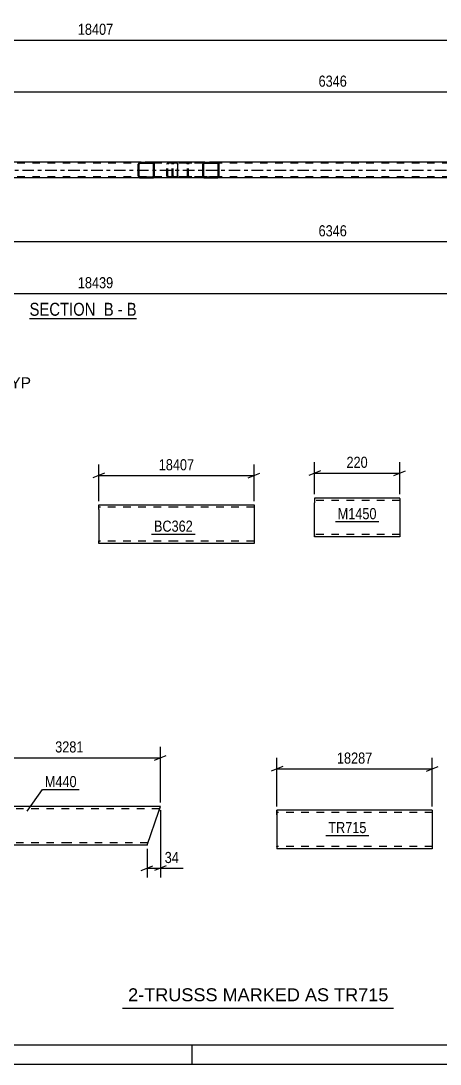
# Model space of a CAD drawing. Header units: millimetres. Extents: x 0 to 841, y 0 to 594.
# Drawn here: x 376.8 to 485, y 0 to 269.5 of the extents above; entities that cross this region are included whole.
import ezdxf

# ---------------------------------------------------------------- set-up
doc = ezdxf.new("R2010")
doc.units = ezdxf.units.MM
doc.linetypes.add('DXK_LINE_DOT2', pattern=[3.9198, 1.9599, -1.9599])
doc.linetypes.add('DXK_LINE_DOT3', pattern=[5.9187, 2.979, -0.9799, 0.9799, -0.9799])
doc.styles.add('Arial', font='ARIAL.TTF', dxfattribs={"height": 0.2})
doc.styles.add('Arial Narrow', font='ARIALN.TTF', dxfattribs={"height": 0.2})

# ---------------------------------------------------------------- blocks, each defined once
blk = doc.blocks.new('Unknown-122573297-1135')
at = {"color": 5, "linetype": 'Continuous'}
for p, q in [((5, 5), (836, 5)), ((421, 0), (421, 5)), ((0, 0), (841, 0))]:
    blk.add_line(p, q, dxfattribs=at)
blk = doc.blocks.new('Unknown-122573297-12 - 5317')
at = {"color": 6, "linetype": 'Continuous'}
blk.add_line((379, 192.58), (406.64, 192.58), dxfattribs=at)
at = {"color": 0, "linetype": 'Continuous'}
blk.add_wipeout([(397.11, 193.33), (397.11, 196.83), (379, 196.83), (379, 193.33)], dxfattribs=at)
at = {"color": 7, "linetype": 'Continuous', "style": 'Arial Narrow'}
blk.add_text('SECTION ', height=3.34, dxfattribs=at).set_placement((379, 193.33))
at = {"color": 0, "linetype": 'Continuous'}
blk.add_wipeout([(400.71, 193.33), (400.71, 196.83), (398.16, 196.83), (398.16, 193.33)], dxfattribs=at)
blk.add_wipeout([(403.04, 193.33), (403.04, 196.83), (401.76, 196.83), (401.76, 193.33)], dxfattribs=at)
at = {"color": 7, "linetype": 'Continuous', "style": 'Arial Narrow'}
blk.add_text('B', height=3.34, dxfattribs=at).set_placement((398.16, 193.33))
at = {"color": 0, "linetype": 'Continuous'}
blk.add_wipeout([(406.64, 193.33), (406.64, 196.83), (404.09, 196.83), (404.09, 193.33)], dxfattribs=at)
at = {"color": 7, "linetype": 'Continuous', "style": 'Arial Narrow'}
for s, p in [('-', (401.76, 193.33)), ('B', (404.09, 193.33))]:
    blk.add_text(s, height=3.34, dxfattribs=at).set_placement(p)
blk = doc.blocks.new('Part-122573297-14032 - 14031')
at = {"color": 2, "linetype": 'Continuous'}
for p, q in [((369.23, 66.58), (365.79, 56.58)), ((389.23, 66.58), (369.23, 66.58)), ((412.77, 66.58), (389.33, 66.58)), ((409.33, 56.58), (412.36, 65.38)), ((412.74, 66.49), (412.36, 65.38)), ((412.77, 66.58), (412.74, 66.49)), ((389.23, 56.58), (365.79, 56.58)), ((409.33, 56.58), (389.33, 56.58))]:
    blk.add_line(p, q, dxfattribs=at)
at = {"color": 7, "linetype": 'DXK_LINE_DOT2'}
for p, q in [((389.23, 65.98), (369.02, 65.98)), ((412.56, 65.98), (389.33, 65.98)), ((412.36, 65.38), (412.65, 66.23)), ((389.23, 57.18), (365.99, 57.18)), ((409.54, 57.18), (389.33, 57.18)), ((409.36, 56.67), (409.33, 56.58))]:
    blk.add_line(p, q, dxfattribs=at)
blk = doc.blocks.new('Part-122573297-5435 - 5317')
at = {"linetype": 'Continuous'}
h = blk.add_hatch(dxfattribs=at)
h.set_pattern_fill('', scale=0.7, style=0, pattern_type=0)
h.set_pattern_definition([(45, (411.2437, 232.6611), (-1.57154, 1.57154), [])])
h.paths.add_polyline_path([(411.28, 232.48), (411.24, 232.66), (411.13, 232.82), (410.97, 232.92), (410.78, 232.96), (407.58, 232.96), (407.39, 232.92), (407.23, 232.82), (407.12, 232.66), (407.08, 232.48), (407.08, 229.44), (407.12, 229.25), (407.23, 229.1), (407.39, 228.99), (407.58, 228.96), (410.78, 228.96), (410.97, 228.99), (411.13, 229.1), (411.24, 229.25), (411.28, 229.44)])
h.paths.add_polyline_path([(411.01, 229.35), (410.96, 229.27), (410.87, 229.22), (410.78, 229.2), (407.58, 229.2), (407.49, 229.22), (407.4, 229.27), (407.35, 229.35), (407.33, 229.44), (407.33, 232.48), (407.35, 232.57), (407.4, 232.65), (407.49, 232.7), (407.58, 232.72), (410.78, 232.72), (410.87, 232.7), (410.96, 232.65), (411.01, 232.57), (411.03, 232.48), (411.03, 229.44)])
at = {"color": 2, "linetype": 'Continuous'}
for p, q in [((407.12, 232.66), (407.08, 232.48)), ((407.08, 229.44), (407.08, 232.48)), ((407.33, 232.48), (407.35, 232.57)), ((407.33, 229.44), (407.33, 232.48)), ((407.35, 232.57), (407.4, 232.65)), ((407.58, 232.96), (407.39, 232.92)), ((407.4, 232.65), (407.49, 232.7)), ((407.49, 232.7), (407.58, 232.72)), ((407.58, 232.96), (410.78, 232.96)), ((407.58, 232.72), (410.78, 232.72)), ((417.04, 232.96), (410.78, 232.96)), ((410.97, 232.92), (410.78, 232.96)), ((410.78, 232.72), (410.87, 232.7)), ((410.87, 232.7), (410.96, 232.65)), ((410.96, 232.65), (411.01, 232.57)), ((411.01, 232.57), (411.03, 232.48)), ((411.03, 229.44), (411.03, 232.48)), ((411.28, 232.48), (411.24, 232.66)), ((411.28, 229.44), (411.28, 232.48)), ((417.04, 232.96), (417.14, 232.92)), ((417.14, 232.92), (417.22, 232.82)), ((417.22, 232.82), (417.28, 232.66)), ((417.28, 232.66), (417.3, 232.48)), ((417.3, 229.44), (417.3, 232.48)), ((407.08, 229.44), (407.12, 229.25)), ((407.35, 229.35), (407.33, 229.44)), ((407.4, 229.27), (407.35, 229.35)), ((407.49, 229.22), (407.4, 229.27)), ((407.58, 229.2), (407.49, 229.22)), ((407.58, 229.2), (410.78, 229.2)), ((410.87, 229.22), (410.78, 229.2)), ((410.96, 229.27), (410.87, 229.22)), ((411.01, 229.35), (410.96, 229.27)), ((411.03, 229.44), (411.01, 229.35)), ((411.24, 229.25), (411.28, 229.44)), ((417.22, 229.1), (417.14, 228.99)), ((417.28, 229.25), (417.22, 229.1)), ((417.3, 229.44), (417.28, 229.25)), ((407.39, 228.99), (407.58, 228.96)), ((407.58, 228.96), (410.78, 228.96)), ((410.78, 228.96), (410.97, 228.99)), ((417.04, 228.96), (410.78, 228.96)), ((417.14, 228.99), (417.04, 228.96))]:
    blk.add_line(p, q, dxfattribs=at)
at = {"color": 7, "linetype": 'DXK_LINE_DOT2'}
for p, q in [((410.78, 232.96), (407.58, 232.96)), ((417.04, 232.72), (407.58, 232.72)), ((414.49, 232.48), (414.53, 232.66)), ((414.49, 229.44), (414.49, 232.48)), ((414.76, 232.57), (414.74, 232.48)), ((414.74, 229.44), (414.74, 232.48)), ((414.82, 232.65), (414.76, 232.57)), ((414.8, 232.92), (414.99, 232.96)), ((414.82, 232.65), (414.84, 232.66)), ((414.84, 232.66), (414.9, 232.7)), ((414.9, 232.7), (414.99, 232.72)), ((415.81, 232.72), (415.81, 232.96)), ((417.09, 232.7), (417.04, 232.72)), ((417.13, 232.65), (417.09, 232.7)), ((417.16, 232.57), (417.13, 232.65)), ((417.17, 232.48), (417.16, 232.57)), ((417.17, 229.44), (417.17, 232.48)), ((417.04, 229.2), (407.58, 229.2)), ((414.53, 229.25), (414.49, 229.44)), ((414.74, 229.44), (414.76, 229.35)), ((414.76, 229.35), (414.82, 229.27)), ((414.82, 229.27), (414.9, 229.22)), ((414.9, 229.22), (414.99, 229.2)), ((415.81, 228.96), (415.81, 229.2)), ((417.04, 229.2), (417.09, 229.22)), ((417.09, 229.22), (417.13, 229.27)), ((417.13, 229.27), (417.16, 229.35)), ((417.16, 229.35), (417.17, 229.44)), ((410.78, 228.96), (407.58, 228.96)), ((414.99, 228.96), (414.8, 228.99))]:
    blk.add_line(p, q, dxfattribs=at)
at = {"color": 2, "linetype": 'Continuous'}
for centre, start, end in [((407.57, 232.46), 111.1034, 156.0535), ((410.79, 232.46), 23.9465, 68.8966), ((407.57, 229.45), 203.9465, 248.8966), ((410.79, 229.45), 291.1034, 336.0535)]:
    blk.add_arc(centre, 0.493, start, end, dxfattribs=at)
at = {"color": 7, "linetype": 'DXK_LINE_DOT2'}
for centre, start, end in [((414.98, 232.46), 111.1034, 156.0535), ((414.98, 229.45), 203.9465, 248.8966)]:
    blk.add_arc(centre, 0.493, start, end, dxfattribs=at)
blk = doc.blocks.new('Part-122573297-5441 - 5317')
at = {"color": 7, "linetype": 'DXK_LINE_DOT2'}
for p, q in [((722.71, 232.72), (69.38, 232.72)), ((427.43, 232.96), (407.58, 232.96)), ((722.71, 229.2), (69.38, 229.2)), ((427.43, 228.96), (407.58, 228.96))]:
    blk.add_line(p, q, dxfattribs=at)
at = {"color": 2, "linetype": 'Continuous'}
for p, q in [((407.58, 232.96), (342.82, 232.96)), ((492.19, 232.96), (427.43, 232.96)), ((407.58, 228.96), (342.82, 228.96)), ((492.19, 228.96), (427.43, 228.96))]:
    blk.add_line(p, q, dxfattribs=at)
at = {"color": 7, "linetype": 'DXK_LINE_DOT3'}
blk.add_line((69.38, 230.96), (722.71, 230.96), dxfattribs=at)
blk = doc.blocks.new('Part-122573297-5607 - 5317')
at = {"linetype": 'Continuous'}
h = blk.add_hatch(dxfattribs=at)
h.set_pattern_fill('', scale=0.7, style=0, pattern_type=0)
h.set_pattern_definition([(45, (427.9, 232.6611), (-1.57154, 1.57154), [])])
h.paths.add_polyline_path([(427.94, 232.48), (427.9, 232.66), (427.79, 232.82), (427.63, 232.92), (427.43, 232.96), (424.22, 232.96), (424.02, 232.92), (423.86, 232.82), (423.75, 232.66), (423.71, 232.48), (423.71, 229.44), (423.75, 229.25), (423.86, 229.1), (424.02, 228.99), (424.22, 228.96), (427.43, 228.96), (427.63, 228.99), (427.79, 229.1), (427.9, 229.25), (427.94, 229.44)])
h.paths.add_polyline_path([(427.67, 229.35), (427.61, 229.27), (427.53, 229.22), (427.43, 229.2), (424.22, 229.2), (424.12, 229.22), (424.04, 229.27), (423.98, 229.35), (423.96, 229.44), (423.96, 232.48), (423.98, 232.57), (424.04, 232.65), (424.12, 232.7), (424.22, 232.72), (427.43, 232.72), (427.53, 232.7), (427.61, 232.65), (427.67, 232.57), (427.68, 232.48), (427.68, 229.44)])
at = {"color": 7, "linetype": 'DXK_LINE_DOT2'}
for p, q in [((415.81, 232.48), (415.85, 232.66)), ((415.81, 229.44), (415.81, 232.48)), ((416.08, 232.57), (416.06, 232.48)), ((416.06, 229.44), (416.06, 232.48)), ((416.14, 232.65), (416.08, 232.57)), ((416.12, 232.92), (416.32, 232.96)), ((416.22, 232.7), (416.14, 232.65)), ((416.32, 232.72), (416.22, 232.7)), ((417.04, 232.96), (416.32, 232.96)), ((427.43, 232.72), (416.32, 232.72)), ((419.53, 232.96), (419.73, 232.92)), ((419.63, 232.7), (419.53, 232.72)), ((419.71, 232.65), (419.63, 232.7)), ((419.77, 232.57), (419.71, 232.65)), ((419.79, 232.48), (419.77, 232.57)), ((419.79, 229.44), (419.79, 232.48)), ((420, 232.66), (420.04, 232.48)), ((420.04, 229.44), (420.04, 232.48)), ((427.43, 232.96), (424.22, 232.96)), ((415.85, 229.25), (415.81, 229.44)), ((416.06, 229.44), (416.08, 229.35)), ((416.08, 229.35), (416.14, 229.27)), ((416.14, 229.27), (416.22, 229.22)), ((416.22, 229.22), (416.32, 229.2)), ((427.43, 229.2), (416.32, 229.2)), ((419.53, 229.2), (419.63, 229.22)), ((419.63, 229.22), (419.71, 229.27)), ((419.71, 229.27), (419.77, 229.35)), ((419.77, 229.35), (419.79, 229.44)), ((420.04, 229.44), (420, 229.25)), ((416.32, 228.96), (416.12, 228.99)), ((417.04, 228.96), (416.32, 228.96)), ((419.73, 228.99), (419.53, 228.96)), ((424.22, 228.96), (427.43, 228.96))]:
    blk.add_line(p, q, dxfattribs=at)
at = {"color": 2, "linetype": 'Continuous'}
for p, q in [((424.22, 232.96), (417.04, 232.96)), ((423.75, 232.66), (423.71, 232.48)), ((423.71, 229.44), (423.71, 232.48)), ((423.96, 232.48), (423.98, 232.57)), ((423.96, 229.44), (423.96, 232.48)), ((423.98, 232.57), (424.04, 232.65)), ((424.22, 232.96), (424.02, 232.92)), ((424.04, 232.65), (424.12, 232.7)), ((424.12, 232.7), (424.22, 232.72)), ((424.22, 232.96), (427.43, 232.96)), ((424.22, 232.72), (427.43, 232.72)), ((427.63, 232.92), (427.43, 232.96)), ((427.43, 232.72), (427.53, 232.7)), ((427.53, 232.7), (427.61, 232.65)), ((427.61, 232.65), (427.67, 232.57)), ((427.67, 232.57), (427.68, 232.48)), ((427.68, 229.44), (427.68, 232.48)), ((427.94, 232.48), (427.9, 232.66)), ((427.94, 229.44), (427.94, 232.48)), ((423.71, 229.44), (423.75, 229.25)), ((423.98, 229.35), (423.96, 229.44)), ((424.04, 229.27), (423.98, 229.35)), ((424.12, 229.22), (424.04, 229.27)), ((424.22, 229.2), (424.12, 229.22)), ((424.22, 229.2), (427.43, 229.2)), ((427.53, 229.22), (427.43, 229.2)), ((427.61, 229.27), (427.53, 229.22)), ((427.67, 229.35), (427.61, 229.27)), ((427.68, 229.44), (427.67, 229.35)), ((427.9, 229.25), (427.94, 229.44)), ((424.22, 228.96), (417.04, 228.96)), ((424.02, 228.99), (424.22, 228.96)), ((424.22, 228.96), (427.43, 228.96)), ((427.43, 228.96), (427.63, 228.99))]:
    blk.add_line(p, q, dxfattribs=at)
at = {"color": 7, "linetype": 'DXK_LINE_DOT2'}
for centre, start, end in [((416.3, 232.46), 110.9283, 155.8648), ((419.55, 232.46), 24.1353, 69.0718), ((416.3, 229.46), 204.1353, 249.0718), ((419.55, 229.46), 290.9283, 335.8648)]:
    blk.add_arc(centre, 0.495, start, end, dxfattribs=at)
at = {"color": 2, "linetype": 'Continuous'}
for centre, start, end in [((424.2, 232.46), 110.9283, 155.8648), ((427.45, 232.46), 24.1353, 69.0718), ((424.2, 229.46), 204.1353, 249.0718), ((427.45, 229.46), 290.9283, 335.8648)]:
    blk.add_arc(centre, 0.495, start, end, dxfattribs=at)
blk = doc.blocks.new('Part-122573297-6672 - 6666')
at = {"color": 2, "linetype": 'Continuous'}
for p, q in [((396.88, 143.27), (396.88, 144.47)), ((396.88, 144.47), (416.88, 144.47)), ((396.88, 143.27), (396.88, 135.21)), ((416.98, 144.47), (436.98, 144.47)), ((436.98, 144.47), (436.98, 144.38)), ((436.98, 144.38), (436.98, 143.27)), ((436.98, 143.27), (436.98, 134.47)), ((396.88, 134.56), (396.88, 135.21)), ((396.88, 134.47), (396.88, 134.56)), ((416.88, 134.47), (396.88, 134.47)), ((436.98, 134.47), (416.98, 134.47))]:
    blk.add_line(p, q, dxfattribs=at)
at = {"color": 7, "linetype": 'DXK_LINE_DOT2'}
for p, q in [((416.88, 143.87), (396.88, 143.87)), ((436.98, 143.87), (416.98, 143.87)), ((436.98, 144.12), (436.98, 143.27)), ((396.88, 135.21), (396.88, 134.82)), ((396.88, 135.07), (396.88, 135.12)), ((416.88, 135.07), (396.88, 135.07)), ((436.98, 135.07), (416.98, 135.07)), ((436.98, 135.12), (436.98, 135.21)), ((436.98, 135.07), (436.98, 135.12)), ((436.98, 135.07), (436.98, 135.12))]:
    blk.add_line(p, q, dxfattribs=at)
blk = doc.blocks.new('Part-122573297-2145 - 2139')
at = {"color": 2, "linetype": 'Continuous'}
for p, q in [((442.89, 64.38), (442.89, 65.58)), ((442.89, 65.58), (442.89, 65.58)), ((462.89, 65.58), (442.89, 65.58)), ((482.99, 65.58), (462.99, 65.58)), ((482.99, 65.58), (482.99, 65.49)), ((482.99, 65.49), (482.99, 64.38)), ((442.89, 64.38), (442.89, 55.58)), ((482.99, 64.38), (482.99, 55.58)), ((442.89, 55.58), (442.89, 55.58)), ((462.89, 55.58), (442.89, 55.58)), ((482.99, 55.58), (462.99, 55.58))]:
    blk.add_line(p, q, dxfattribs=at)
at = {"color": 7, "linetype": 'DXK_LINE_DOT2'}
for p, q in [((442.89, 65.58), (442.89, 55.58)), ((442.89, 65.58), (442.89, 65.58)), ((462.89, 64.98), (442.89, 64.98)), ((442.89, 64.93), (442.89, 64.98)), ((442.89, 64.84), (442.89, 64.93)), ((442.89, 64.8), (442.89, 64.84)), ((442.89, 64.61), (442.89, 64.8)), ((482.99, 64.98), (462.99, 64.98)), ((482.99, 65.23), (482.99, 64.38)), ((442.89, 56.22), (442.89, 56.32)), ((462.89, 56.18), (442.89, 56.18)), ((442.89, 55.58), (442.89, 55.58)), ((482.99, 56.18), (462.99, 56.18)), ((482.99, 56.22), (482.99, 56.32)), ((482.99, 56.18), (482.99, 56.22)), ((482.99, 56.18), (482.99, 56.22))]:
    blk.add_line(p, q, dxfattribs=at)
blk = doc.blocks.new('Part-122573297-13786 - 13785')
at = {"color": 2, "linetype": 'Continuous'}
for p, q in [((452.59, 146.23), (452.59, 145.03)), ((474.58, 146.23), (452.59, 146.23)), ((474.58, 146.14), (474.58, 146.23)), ((474.58, 146.14), (474.58, 145.03)), ((452.59, 136.97), (452.59, 145.03)), ((474.58, 145.03), (474.58, 136.23)), ((452.59, 136.32), (452.59, 136.97)), ((452.59, 136.23), (452.59, 136.32)), ((474.58, 136.23), (452.59, 136.23))]:
    blk.add_line(p, q, dxfattribs=at)
at = {"color": 7, "linetype": 'DXK_LINE_DOT2'}
for p, q in [((474.58, 145.63), (452.59, 145.63)), ((474.58, 145.88), (474.58, 145.03)), ((452.59, 136.97), (452.59, 136.58)), ((452.59, 136.83), (452.59, 136.87)), ((474.58, 136.83), (452.59, 136.83)), ((452.59, 136.23), (452.59, 136.23)), ((474.58, 136.87), (474.58, 136.97)), ((474.58, 136.83), (474.58, 136.87)), ((474.58, 136.83), (474.58, 136.87))]:
    blk.add_line(p, q, dxfattribs=at)
blk = doc.blocks.new('StraightDimension-122573297-14331 - 14031')
at = {"color": 7, "linetype": 'Continuous'}
for p, q in [((412.77, 65.58), (412.77, 48.2)), ((409.33, 55.58), (409.33, 48.2)), ((407.83, 50), (410.83, 51.2)), ((409.33, 50.6), (412.77, 50.6)), ((414.27, 51.2), (411.27, 50))]:
    blk.add_line(p, q, dxfattribs=at)
at = {"color": 0}
blk.add_wipeout([(418.15, 51.35), (418.15, 55.55), (413.3, 55.55), (413.3, 51.35)], dxfattribs=at)
at = {"color": 7, "linetype": 'Continuous'}
blk.add_line((412.77, 50.6), (418.68, 50.6), dxfattribs=at)
blk.add_line((412.77, 50.6), (418.68, 50.6), dxfattribs=at)
at = {"color": 3, "style": 'Arial Narrow'}
blk.add_text('34', height=2.863, dxfattribs=at).set_placement((413.9, 51.95))
blk = doc.blocks.new('StraightDimension-122573297-14320 - 14031')
at = {"color": 7, "linetype": 'Continuous'}
for p, q in [((365.79, 57.58), (365.79, 82.01)), ((412.77, 67.58), (412.77, 82.01)), ((367.29, 79.76), (364.29, 78.56)), ((365.79, 79.16), (412.77, 79.16)), ((411.27, 78.56), (414.27, 79.76))]:
    blk.add_line(p, q, dxfattribs=at)
at = {"color": 0}
blk.add_wipeout([(393.53, 79.91), (393.53, 84.11), (385.02, 84.11), (385.02, 79.91)], dxfattribs=at)
at = {"color": 3, "style": 'Arial Narrow'}
blk.add_text('3281', height=2.863, dxfattribs=at).set_placement((385.62, 80.51))
blk = doc.blocks.new('StraightDimension-122573297-5717 - 5317')
at = {"color": 7, "linetype": 'Continuous'}
blk.add_line((60.12, 199.08), (731.97, 199.08), dxfattribs=at)
at = {"color": 0}
blk.add_wipeout([(401.21, 199.83), (401.21, 204.03), (390.87, 204.03), (390.87, 199.83)], dxfattribs=at)
at = {"color": 3, "style": 'Arial Narrow'}
blk.add_text('18439', height=2.863, dxfattribs=at).set_placement((391.47, 200.43))
blk = doc.blocks.new('StraightDimension-122573297-5700 - 5317')
at = {"color": 7, "linetype": 'Continuous'}
for p, q in [((584.2, 242.36), (584.2, 261.59)), ((330.37, 242.36), (330.37, 259.76)), ((331.87, 251.75), (328.87, 250.55)), ((330.37, 251.15), (584.2, 251.15)), ((582.7, 250.55), (585.7, 251.75))]:
    blk.add_line(p, q, dxfattribs=at)
at = {"color": 0, "linetype": 'Continuous'}
blk.add_wipeout([(583.6, 262.19), (579.4, 262.19), (579.4, 251.85), (583.6, 251.85)], dxfattribs=at)
at = {"color": 0}
blk.add_wipeout([(461.54, 251.9), (461.54, 256.1), (453.03, 256.1), (453.03, 251.9)], dxfattribs=at)
at = {"color": 3, "linetype": 'Continuous', "style": 'Arial Narrow'}
blk.add_text('14700', height=2.863, rotation=90.0002, dxfattribs=at).set_placement((583, 252.45))
at = {"color": 3, "style": 'Arial Narrow'}
blk.add_text('6346', height=2.863, dxfattribs=at).set_placement((453.63, 252.5))
blk = doc.blocks.new('StraightDimension-122573297-5734 - 5317')
at = {"color": 7, "linetype": 'Continuous'}
for p, q in [((330.37, 219.56), (330.37, 203.88)), ((584.2, 219.56), (584.2, 202.05)), ((331.87, 213.09), (328.87, 211.89)), ((582.7, 211.89), (585.7, 213.09)), ((330.37, 212.49), (584.2, 212.49))]:
    blk.add_line(p, q, dxfattribs=at)
at = {"color": 0}
blk.add_wipeout([(461.54, 213.24), (461.54, 217.44), (453.03, 217.44), (453.03, 213.24)], dxfattribs=at)
at = {"color": 0, "linetype": 'Continuous'}
blk.add_wipeout([(583.6, 211.79), (579.4, 211.79), (579.4, 201.45), (583.6, 201.45)], dxfattribs=at)
at = {"color": 3, "style": 'Arial Narrow'}
blk.add_text('6346', height=2.863, dxfattribs=at).set_placement((453.63, 213.84))
at = {"color": 3, "linetype": 'Continuous', "style": 'Arial Narrow'}
blk.add_text('14700', height=2.863, rotation=90.0002, dxfattribs=at).set_placement((583, 202.05))
blk = doc.blocks.new('StraightDimension-122573297-5761 - 5317')
at = {"color": 7, "linetype": 'Continuous'}
blk.add_line((60.76, 264.55), (731.33, 264.55), dxfattribs=at)
at = {"color": 0}
blk.add_wipeout([(401.21, 265.3), (401.21, 269.5), (390.87, 269.5), (390.87, 265.3)], dxfattribs=at)
at = {"color": 3, "style": 'Arial Narrow'}
blk.add_text('18407', height=2.863, dxfattribs=at).set_placement((391.47, 265.9))
blk = doc.blocks.new('StraightDimension-122573297-6675 - 6666')
at = {"color": 7, "linetype": 'Continuous'}
for p, q in [((396.88, 145.47), (396.88, 154.91)), ((436.98, 145.47), (436.98, 154.91)), ((398.38, 152.66), (395.38, 151.46)), ((396.88, 152.06), (436.98, 152.06)), ((435.48, 151.46), (438.48, 152.66))]:
    blk.add_line(p, q, dxfattribs=at)
at = {"color": 0}
blk.add_wipeout([(422.1, 152.81), (422.1, 157.01), (411.76, 157.01), (411.76, 152.81)], dxfattribs=at)
at = {"color": 3, "style": 'Arial Narrow'}
blk.add_text('18407', height=2.863, dxfattribs=at).set_placement((412.36, 153.41))
blk = doc.blocks.new('StraightDimension-122573297-2222 - 2139')
at = {"color": 7, "linetype": 'Continuous'}
for p, q in [((442.89, 66.58), (442.89, 79.13)), ((482.99, 66.58), (482.99, 79.13)), ((444.39, 76.88), (441.39, 75.68)), ((442.89, 76.28), (482.99, 76.28)), ((481.49, 75.68), (484.49, 76.88))]:
    blk.add_line(p, q, dxfattribs=at)
at = {"color": 0}
blk.add_wipeout([(468.11, 77.03), (468.11, 81.23), (457.77, 81.23), (457.77, 77.03)], dxfattribs=at)
at = {"color": 3, "style": 'Arial Narrow'}
blk.add_text('18287', height=2.863, dxfattribs=at).set_placement((458.37, 77.63))
blk = doc.blocks.new('StraightDimension-122573297-13851 - 13785')
at = {"color": 7, "linetype": 'Continuous'}
for p, q in [((452.59, 147.23), (452.59, 155.54)), ((474.58, 147.23), (474.58, 155.54)), ((454.09, 153.29), (451.09, 152.09)), ((452.59, 152.69), (474.58, 152.69)), ((473.08, 152.09), (476.08, 153.29))]:
    blk.add_line(p, q, dxfattribs=at)
at = {"color": 0}
blk.add_wipeout([(466.93, 153.44), (466.93, 157.64), (460.24, 157.64), (460.24, 153.44)], dxfattribs=at)
at = {"color": 3, "style": 'Arial Narrow'}
blk.add_text('220', height=2.863, dxfattribs=at).set_placement((460.84, 154.04))
blk = doc.blocks.new('Mark-122573297-14345 - 14031')
at = {"color": 0}
blk.add_wipeout([(391.17, 71.55), (391.17, 74.55), (382.94, 74.55), (382.94, 71.55)], dxfattribs=at)
blk.add_wipeout([(391.17, 71.55), (391.17, 74.55), (382.94, 74.55), (382.94, 71.55)], dxfattribs=at)
at = {"color": 30, "linetype": 'Continuous'}
for p, q in [((378.38, 65.34), (382.34, 70.95)), ((382.34, 70.95), (391.77, 70.95))]:
    blk.add_line(p, q, dxfattribs=at)
at = {"color": 3, "style": 'Arial Narrow'}
blk.add_text('M440', height=2.863, dxfattribs=at).set_placement((382.94, 71.55))
blk = doc.blocks.new('Unknown-122573297-14517')
at = {"color": 7, "linetype": 'Continuous'}
blk.add_line((403, 14.5), (473, 14.5), dxfattribs=at)
at = {"color": 7, "style": 'Arial'}
blk.add_text('2-TRUSSS MARKED AS TR715', height=3.3428, dxfattribs=at).set_placement((404.45, 16.25))
blk = doc.blocks.new('WeldMark-122573297-6109 - 5819')
at = {"linetype": 'Continuous'}
for points in [[(344.97, 157.51), (342.47, 155.69), (343.82, 158.48)], [(352.28, 157.57), (350.42, 155.09), (350.89, 158.15)]]:
    blk.add_hatch(color=30, dxfattribs=at).paths.add_polyline_path(points)
at = {"color": 30, "linetype": 'Continuous'}
for p, q in [((342.47, 155.69), (359, 175.47)), ((350.42, 155.09), (359, 175.47)), ((359, 175.47), (368, 175.47))]:
    blk.add_line(p, q, dxfattribs=at)
at = {"color": 3, "linetype": 'Continuous'}
for q in [(366.72, 171.18), (363.29, 171.18)]:
    blk.add_line((363.29, 175.47), q, dxfattribs=at)
for start, end in [(90, 270), (270, 90)]:
    blk.add_arc((359, 175.47), 1.5, start, end, dxfattribs=at)
at = {"color": 0, "linetype": 'Continuous'}
blk.add_wipeout([(379.38, 174.57), (379.38, 177.57), (371.6, 177.57), (371.6, 174.57)], dxfattribs=at)
blk.add_wipeout([(379.38, 174.57), (379.38, 177.57), (371.6, 177.57), (371.6, 174.57)], dxfattribs=at)
at = {"color": 3, "linetype": 'Continuous'}
for q in [(372.29, 179.76), (372.29, 171.18)]:
    blk.add_line((368, 175.47), q, dxfattribs=at)
at = {"color": 3, "linetype": 'Continuous', "style": 'Arial'}
blk.add_text('TYP', height=2.865, dxfattribs=at).set_placement((371.6, 174.57))
blk = doc.blocks.new('Mark-122573297-6670 - 6666')
at = {"color": 0}
blk.add_wipeout([(421.17, 137.54), (421.17, 140.54), (411.12, 140.54), (411.12, 137.54)], dxfattribs=at)
blk.add_wipeout([(421.17, 137.54), (421.17, 140.54), (411.12, 140.54), (411.12, 137.54)], dxfattribs=at)
at = {"color": 30, "linetype": 'Continuous'}
blk.add_line((410.52, 136.94), (421.77, 136.94), dxfattribs=at)
at = {"color": 3, "style": 'Arial Narrow'}
blk.add_text('BC362', height=2.863, dxfattribs=at).set_placement((411.12, 137.54))
blk = doc.blocks.new('Mark-122573297-2143 - 2139')
at = {"color": 0}
blk.add_wipeout([(466.01, 59.69), (466.01, 62.69), (456.14, 62.69), (456.14, 59.69)], dxfattribs=at)
blk.add_wipeout([(466.01, 59.69), (466.01, 62.69), (456.14, 62.69), (456.14, 59.69)], dxfattribs=at)
at = {"color": 30, "linetype": 'Continuous'}
blk.add_line((455.54, 59.09), (466.61, 59.09), dxfattribs=at)
at = {"color": 3, "style": 'Arial Narrow'}
blk.add_text('TR715', height=2.863, dxfattribs=at).set_placement((456.14, 59.69))
blk = doc.blocks.new('Mark-122573297-13860 - 13785')
at = {"color": 0}
blk.add_wipeout([(468.61, 140.77), (468.61, 143.77), (458.56, 143.77), (458.56, 140.77)], dxfattribs=at)
blk.add_wipeout([(468.61, 140.77), (468.61, 143.77), (458.56, 143.77), (458.56, 140.77)], dxfattribs=at)
at = {"color": 30, "linetype": 'Continuous'}
blk.add_line((457.96, 140.17), (469.21, 140.17), dxfattribs=at)
at = {"color": 3, "style": 'Arial Narrow'}
blk.add_text('M1450', height=2.863, dxfattribs=at).set_placement((458.56, 140.77))

msp = doc.modelspace()

# ---------------------------------------------------------------- block references
for name in ['Unknown-122573297-1135', 'Part-122573297-5441 - 5317', 'Part-122573297-5435 - 5317', 'Part-122573297-5607 - 5317', 'Part-122573297-13786 - 13785', 'Part-122573297-6672 - 6666', 'Part-122573297-14032 - 14031', 'Part-122573297-2145 - 2139', 'Unknown-122573297-14517']:
    msp.add_blockref(name, (0, 0))

# ---------------------------------------------------------------- next in the draw order: block references
for name in ['StraightDimension-122573297-5700 - 5317', 'Unknown-122573297-12 - 5317', 'WeldMark-122573297-6109 - 5819', 'StraightDimension-122573297-6675 - 6666', 'StraightDimension-122573297-13851 - 13785', 'Mark-122573297-13860 - 13785', 'Mark-122573297-6670 - 6666', 'StraightDimension-122573297-2222 - 2139', 'StraightDimension-122573297-14331 - 14031', 'Mark-122573297-2143 - 2139']:
    msp.add_blockref(name, (0, 0))

# ---------------------------------------------------------------- next in the draw order: block references
for name in ['StraightDimension-122573297-5761 - 5317', 'StraightDimension-122573297-5717 - 5317', 'StraightDimension-122573297-14320 - 14031']:
    msp.add_blockref(name, (0, 0))

# ---------------------------------------------------------------- next in the draw order: block references
for name in ['StraightDimension-122573297-5734 - 5317', 'Mark-122573297-14345 - 14031']:
    msp.add_blockref(name, (0, 0))

doc.saveas('drawing.dxf')
